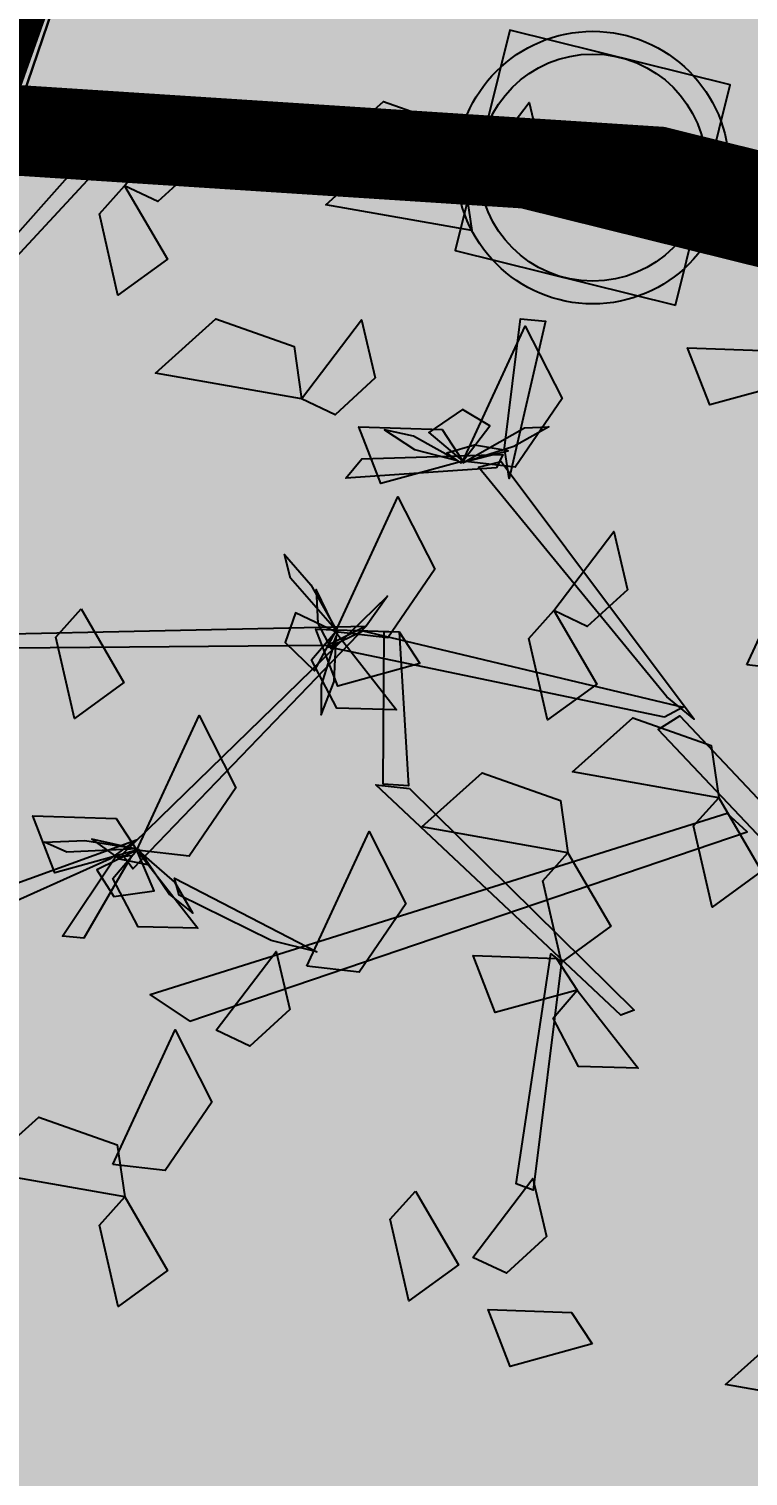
# Model space of a CAD drawing. Header units: metres. Extents: x 1851427 to 1852022, y 5183007 to 5183309.
# Drawn here: x 1851510.818 to 1851512.401, y 5183242.36 to 5183245.545 of the extents above; entities that cross this region are included whole.
import ezdxf

# ---------------------------------------------------------------- set-up
doc = ezdxf.new("R2010")
doc.units = ezdxf.units.M
doc.header["$LTSCALE"] = 2.5
doc.header["$PDMODE"] = 35
doc.header["$PDSIZE"] = 0.03
doc.linetypes.add('L32', pattern=[2.5, 2, -0.1, 0.1, -0.1, 0.1, -0.1])
doc.linetypes.add('L8', pattern=[0.225, 0.15, -0.075])
doc.layers.get('0').update_dxf_attribs({"linetype": 'CONTINUOUS', "lineweight": 30})
doc.layers.get('Defpoints').update_dxf_attribs({"linetype": 'CONTINUOUS'})
for name, color, linetype in [('EP 1_Canalisations', 5, 'L32'), ('EP 1_Regards', 4, 'CONTINUOUS'), ('PRO_PAR_HAC', 7, 'CONTINUOUS'), ('PRO_VOI_APLAT', 7, 'CONTINUOUS'), ('PRO_VOI_TAMPON', 5, 'CONTINUOUS'), ('PRO_VOI_VEG', 81, 'CONTINUOUS'), ('TN_', 94, 'CONTINUOUS')]:
    doc.layers.add(name, color=color, linetype=linetype)
doc.layers.add('PRO_PAR', color=1, linetype='CONTINUOUS', lineweight=35)
doc.layers.add('PRO_PAR_TXT', color=7, linetype='CONTINUOUS', lineweight=20, true_color=0x285a87)
doc.styles.add('Ecriture', font='')
doc.styles.get('Ecriture').set_extended_font_data('NewsGoth BT')
doc.dimstyles.new('Voirie', dxfattribs={"dimtxt": 0.8, "dimasz": 0.6, "dimexe": 0.18, "dimexo": 0.0625, "dimgap": 0, "dimtad": 0, "dimzin": 0, "dimdsep": 46, "dimtxsty": 'Ecriture', "dimcen": 0.04, "dimclrd": 256, "dimclre": 256, "dimclrt": 256, "dimaunit": 2, "dimadec": 3, "dimazin": 0, "dimtfac": 1, "dimtofl": 0, "dimtmove": 0, "dimatfit": 0, "dimfxl": 1, "dimtolj": 1, "dimtzin": 0, "dimlwd": -1, "dimarcsym": 0})

# ---------------------------------------------------------------- blocks, each defined once
blk = doc.blocks.new('arbre4')
at = {"layer": 'PRO_VOI_VEG', "color": 42, "linetype": 'ByBlock', "lineweight": -2, "extrusion": (-0.36254, -0.748914, 0.5547), "elevation": 2.6522, "flags": 128}
blk.add_lwpolyline([(-5.2239, 5.3855), (-4.8923, 7.02), (-4.8481, 6.9261), (-5.2018, 5.2915), (-5.2239, 5.3855)], close=True, dxfattribs=at)
at = {"layer": 'PRO_VOI_VEG', "linetype": 'ByBlock', "lineweight": -2, "extrusion": (0.632852, 0.167542, 0.755929), "flags": 128}
for points, elevation in [([(4.2174, 5.5067), (4.3904, 5.1642), (4.2037, 5.1887), (4.1359, 5.3971), (4.2174, 5.5067)], 2.1619), ([(3.8761, 5.3215), (4.0491, 4.979), (3.8624, 5.0035), (3.7946, 5.2119), (3.8761, 5.3215)], 3.5201), ([(3.402, 5.2745), (3.575, 4.932), (3.3882, 4.9565), (3.3204, 5.1649), (3.402, 5.2745)], 2.363), ([(2.5133, 7.0984), (2.6863, 6.7559), (2.4996, 6.7804), (2.4318, 6.9888), (2.5133, 7.0984)], 5.2818), ([(1.6131, 7.0694), (1.7861, 6.7269), (1.5993, 6.7514), (1.5315, 6.9598), (1.6131, 7.0694)], 3.0565), ([(0.6744, 6.9201), (0.8474, 6.5776), (0.6607, 6.6021), (0.5929, 6.8105), (0.6744, 6.9201)], 3.6928)]:
    blk.add_lwpolyline(points, close=True, dxfattribs=dict(at, elevation=elevation))
at = {"layer": 'PRO_VOI_VEG', "linetype": 'ByBlock', "lineweight": -2, "extrusion": (-0.095442, 0.360509, 0.92786), "flags": 128}
for points, elevation in [([(1.7182, -1.305), (2.1263, -1.5497), (1.8912, -1.6559), (1.6872, -1.4804), (1.7182, -1.305)], 7.1469), ([(1.7612, -0.2362), (2.1692, -0.4809), (1.9341, -0.5871), (1.7301, -0.4116), (1.7612, -0.2362)], 9.4063), ([(2.4402, -0.865), (2.8483, -1.1097), (2.6132, -1.2159), (2.4092, -1.0405), (2.4402, -0.865)], 6.9701), ([(1.6105, 0.4642), (2.0185, 0.2195), (1.7835, 0.1133), (1.5794, 0.2887), (1.6105, 0.4642)], 5.9479), ([(2.1154, 0.9369), (2.5234, 0.6922), (2.2883, 0.586), (2.0843, 0.7614), (2.1154, 0.9369)], 7.1014), ([(3.7863, 1.5048), (4.1943, 1.2601), (3.9592, 1.1539), (3.7552, 1.3294), (3.7863, 1.5048)], 6.9934), ([(1.7852, 2.4676), (2.1933, 2.2229), (1.9582, 2.1167), (1.7542, 2.2921), (1.7852, 2.4676)], 5.6306)]:
    blk.add_lwpolyline(points, close=True, dxfattribs=dict(at, elevation=elevation))
at = {"layer": 'PRO_VOI_VEG', "linetype": 'ByBlock', "lineweight": -2, "extrusion": (0.843665, 0.223353, 0.488205), "flags": 128}
for points, elevation in [([(4.2174, 6.3088), (3.9549, 6.2031), (3.8991, 6.5793), (4.16, 6.5214), (4.2174, 6.3088)], 0.3811), ([(3.0041, 6.9795), (2.7416, 6.8737), (2.6857, 7.2499), (2.9467, 7.1921), (3.0041, 6.9795)], 0.1096), ([(2.5133, 8.4716), (2.2508, 8.3659), (2.195, 8.7421), (2.4559, 8.6843), (2.5133, 8.4716)], 2.5527), ([(1.7874, 5.7538), (1.525, 5.6481), (1.4691, 6.0243), (1.7301, 5.9664), (1.7874, 5.7538)], 1.3733), ([(1.779, 7.0882), (1.5165, 6.9824), (1.4606, 7.3586), (1.7216, 7.3008), (1.779, 7.0882)], 1.5413), ([(1.2118, 7.2111), (0.9493, 7.1054), (0.8934, 7.4816), (1.1544, 7.4237), (1.2118, 7.2111)], -0.3045), ([(0.9298, 8.5687), (0.6674, 8.463), (0.6115, 8.8392), (0.8725, 8.7813), (0.9298, 8.5687)], 1.4518)]:
    blk.add_lwpolyline(points, close=True, dxfattribs=dict(at, elevation=elevation))
at = {"layer": 'PRO_VOI_VEG', "linetype": 'ByBlock', "lineweight": -2, "extrusion": (0.372929, 2.33322e-10, 0.92786), "elevation": 2.8319, "flags": 128}
blk.add_lwpolyline([(2.4314, 4.0896), (2.8395, 3.8449), (2.6044, 3.7387), (2.4004, 3.9142), (2.4314, 4.0896)], close=True, dxfattribs=at)
at = {"layer": 'PRO_VOI_VEG', "color": 42, "linetype": 'ByBlock', "lineweight": -2, "extrusion": (0.633753, -0.39248, 0.666571), "elevation": -0.0925, "flags": 128}
blk.add_lwpolyline([(0.7218, 5.1645), (1.1056, 5.3791), (1.1351, 5.2695), (0.6443, 5.0784), (0.7218, 5.1645)], close=True, dxfattribs=at)
at = {"layer": 'PRO_VOI_VEG', "linetype": 'ByBlock', "lineweight": -2, "extrusion": (9.90253e-10, -0.872729, 0.488205), "elevation": -1.1758, "flags": 128}
blk.add_lwpolyline([(-1.6888, 3.2268), (-1.9513, 3.1211), (-2.0072, 3.4973), (-1.7462, 3.4394), (-1.6888, 3.2268)], close=True, dxfattribs=at)
at = {"layer": 'PRO_VOI_VEG', "linetype": 'ByBlock', "lineweight": -2, "extrusion": (9.9025e-10, -0.872729, 0.488205), "elevation": -0.0946, "flags": 128}
blk.add_lwpolyline([(-2.7385, 4.8112), (-3.001, 4.7055), (-3.0569, 5.0817), (-2.7959, 5.0238), (-2.7385, 4.8112)], close=True, dxfattribs=at)
at = {"layer": 'PRO_VOI_VEG', "color": 6, "linetype": 'ByBlock', "lineweight": -2, "extrusion": (-2.5855e-09, 0.872729, 0.488205), "elevation": 4.1493, "flags": 128}
blk.add_lwpolyline([(2.7385, 2.4372), (2.6461, 2.223), (2.7274, 2.1062), (2.8383, 2.2376), (2.7385, 2.4372)], close=True, dxfattribs=at)
at = {"layer": 'PRO_VOI_VEG', "color": 6, "linetype": 'ByBlock', "lineweight": -2, "extrusion": (0.507127, 0.848441, 0.151559), "elevation": 1.2957, "flags": 128}
blk.add_lwpolyline([(3.6145, 3.9911), (3.7716, 3.945), (3.862, 4.1008), (3.75, 4.1834), (3.6145, 3.9911)], close=True, dxfattribs=at)
at = {"layer": 'PRO_VOI_VEG', "color": 6, "linetype": 'ByBlock', "lineweight": -2, "extrusion": (-0.347782, 0.922965, 0.164872), "elevation": 3.8787, "flags": 128}
blk.add_lwpolyline([(1.7073, 3.5761), (1.4853, 3.4692), (1.4147, 3.6485), (1.5406, 3.7027), (1.7073, 3.5761)], close=True, dxfattribs=at)
at = {"layer": 'PRO_VOI_VEG', "color": 42, "linetype": 'ByBlock', "lineweight": -2, "extrusion": (0.715322, -0.645267, 0.268226), "elevation": -2.4287, "flags": 128}
blk.add_lwpolyline([(0.0189, 4.5698), (-0.2972, 5.8918), (-0.2177, 5.8824), (0.064, 4.6057), (0.0189, 4.5698)], close=True, dxfattribs=at)
at = {"layer": 'PRO_VOI_VEG', "color": 6, "linetype": 'ByBlock', "lineweight": -2, "extrusion": (-3.93401e-10, -0.993162, 0.116747), "elevation": -1.9237, "flags": 128}
blk.add_lwpolyline([(-2.7459, 4.4213), (-2.5943, 4.6467), (-2.6978, 4.8612), (-2.7866, 4.7072), (-2.7459, 4.4213)], close=True, dxfattribs=at)
at = {"layer": 'PRO_VOI_VEG', "color": 42, "linetype": 'ByBlock', "lineweight": -2, "extrusion": (0.440852, -0.719385, 0.536783), "flags": 128}
for points, elevation in [([(-0.9771, 3.3423), (-1.0361, 5.0792), (-0.9673, 5.0282), (-0.9484, 3.1422), (-0.9771, 3.3423)], -0.869), ([(-1.021, 3.2634), (-1.7492, 4.7455), (-1.632, 4.7073), (-0.9544, 3.2464), (-1.021, 3.2634)], -0.8629)]:
    blk.add_lwpolyline(points, close=True, dxfattribs=dict(at, elevation=elevation))
at = {"layer": 'PRO_VOI_VEG', "linetype": 'ByBlock', "lineweight": -2, "extrusion": (0.372929, 2.3327e-10, 0.92786), "flags": 128}
for points, elevation in [([(1.9258, 4.6659), (2.3338, 4.4212), (2.0987, 4.315), (1.8947, 4.4904), (1.9258, 4.6659)], 3.0882), ([(0.3069, 6.5022), (0.715, 6.2574), (0.4799, 6.1512), (0.2759, 6.3267), (0.3069, 6.5022)], 5.4501)]:
    blk.add_lwpolyline(points, close=True, dxfattribs=dict(at, elevation=elevation))
at = {"layer": 'PRO_VOI_VEG', "color": 6, "linetype": 'ByBlock', "lineweight": -2, "extrusion": (-0.831663, -0.53024, 0.164872), "elevation": 2.3784, "flags": 128}
blk.add_lwpolyline([(-3.3301, 4.2859), (-3.5521, 4.179), (-3.6226, 4.3583), (-3.4967, 4.4125), (-3.3301, 4.2859)], close=True, dxfattribs=at)
at = {"layer": 'PRO_VOI_VEG', "linetype": 'ByBlock', "lineweight": -2, "extrusion": (0.372929, 1.77872e-09, 0.92786), "elevation": 3.9863, "flags": 128}
blk.add_lwpolyline([(1.7262, 3.6454), (2.1342, 3.4006), (1.8991, 3.2944), (1.6951, 3.4699), (1.7262, 3.6454)], close=True, dxfattribs=at)
at = {"layer": 'PRO_VOI_VEG', "color": 6, "linetype": 'ByBlock', "lineweight": -2, "extrusion": (0.971913, 0.204341, 0.116747), "elevation": -2.1509, "flags": 128}
blk.add_lwpolyline([(2.5309, 4.9038), (2.6825, 5.1293), (2.579, 5.3437), (2.4903, 5.1898), (2.5309, 4.9038)], close=True, dxfattribs=at)
at = {"layer": 'PRO_VOI_VEG', "color": 42, "linetype": 'ByBlock', "lineweight": -2, "extrusion": (0.28427, -0.71615, 0.637432), "elevation": -0.0115, "flags": 128}
blk.add_lwpolyline([(-2.2844, 4.5901), (-3.8606, 5.765), (-3.8296, 5.8035), (-2.1489, 4.5914), (-2.2844, 4.5901)], close=True, dxfattribs=at)
at = {"layer": 'PRO_VOI_VEG', "color": 42, "linetype": 'ByBlock', "lineweight": -2, "extrusion": (0.000135425, 0.872729, 0.488205), "elevation": 3.4125, "flags": 128}
blk.add_lwpolyline([(3.0807, 2.1363), (3.8692, 3.5819), (3.8986, 3.4849), (3.007, 1.9519), (3.0807, 2.1363)], close=True, dxfattribs=at)
at = {"layer": 'PRO_VOI_VEG', "color": 6, "linetype": 'ByBlock', "lineweight": -2, "extrusion": (-0.854057, -0.179562, 0.488205), "elevation": 4.6165, "flags": 128}
blk.add_lwpolyline([(-2.5383, 2.6946), (-2.6308, 2.4804), (-2.5494, 2.3636), (-2.4385, 2.495), (-2.5383, 2.6946)], close=True, dxfattribs=at)
at = {"layer": 'PRO_VOI_VEG', "linetype": 'ByBlock', "lineweight": -2, "extrusion": (1.09025e-10, -0.654654, 0.755929), "elevation": 2.2207, "flags": 128}
blk.add_lwpolyline([(-3.1776, 4.4707), (-3.0046, 4.1282), (-3.1913, 4.1527), (-3.2591, 4.3611), (-3.1776, 4.4707)], close=True, dxfattribs=at)
at = {"layer": 'PRO_VOI_VEG', "linetype": 'ByBlock', "lineweight": -2, "extrusion": (9.90252e-10, -0.872729, 0.488205), "elevation": 0.0456, "flags": 128}
blk.add_lwpolyline([(-2.9206, 3.7819), (-3.1831, 3.6762), (-3.239, 4.0524), (-2.978, 3.9946), (-2.9206, 3.7819)], close=True, dxfattribs=at)
at = {"layer": 'PRO_VOI_VEG', "color": 42, "linetype": 'ByBlock', "lineweight": -2, "extrusion": (-0.268769, 0.933895, 0.235804), "elevation": 3.4118, "flags": 128}
blk.add_lwpolyline([(2.3335, 2.7824), (2.4735, 4.7491), (2.5472, 4.6101), (2.3777, 2.7076), (2.3335, 2.7824)], close=True, dxfattribs=at)
at = {"layer": 'PRO_VOI_VEG', "color": 6, "linetype": 'ByBlock', "lineweight": -2, "extrusion": (-0.934629, 0.321712, 0.151559), "elevation": 4.2796, "flags": 128}
blk.add_lwpolyline([(-0.7702, 3.9915), (-0.6131, 3.9454), (-0.5228, 4.1013), (-0.6347, 4.1839), (-0.7702, 3.9915)], close=True, dxfattribs=at)
at = {"layer": 'PRO_VOI_VEG', "linetype": 'ByBlock', "lineweight": -2, "extrusion": (0.372929, -8.74782e-10, 0.92786), "elevation": 2.8368, "flags": 128}
blk.add_lwpolyline([(1.287, 5.2914), (1.6951, 5.0467), (1.46, 4.9405), (1.256, 5.116), (1.287, 5.2914)], close=True, dxfattribs=at)
at = {"layer": 'PRO_VOI_VEG', "color": 42, "linetype": 'ByBlock', "lineweight": -2, "extrusion": (0.512659, -0.256321, 0.819439), "elevation": 0.3479, "flags": 128}
for points in [[(-0.0474, 2.2601), (0.4021, 3.4745), (0.4684, 3.4174), (0.0263, 2.2275), (-0.0474, 2.2601)], [(0.24, 3.1077), (-0.9759, 4.8926), (-1.0054, 4.7133), (0.2105, 3.0099), (0.24, 3.1077)]]:
    blk.add_lwpolyline(points, close=True, dxfattribs=at)
at = {"layer": 'PRO_VOI_VEG', "linetype": 'ByBlock', "lineweight": -2, "extrusion": (9.90355e-10, -0.872729, 0.488205), "elevation": 0.9041, "flags": 128}
blk.add_lwpolyline([(-3.8518, 4.2525), (-4.1142, 4.1468), (-4.1701, 4.523), (-3.9092, 4.4652), (-3.8518, 4.2525)], close=True, dxfattribs=at)
at = {"layer": 'PRO_VOI_VEG', "color": 42, "linetype": 'ByBlock', "lineweight": -2, "extrusion": (-0.258109, 0.896854, 0.359211), "elevation": 3.9849, "flags": 128}
for points in [[(2.4735, 4.2665), (2.0535, 6.7693), (2.0977, 6.7693), (2.5693, 4.1331), (2.4735, 4.2665)], [(2.2156, 6.1538), (2.5472, 7.9386), (2.5914, 7.8361), (2.2377, 6.0513), (2.2156, 6.1538)]]:
    blk.add_lwpolyline(points, close=True, dxfattribs=at)
at = {"layer": 'PRO_VOI_VEG', "color": 6, "linetype": 'ByBlock', "lineweight": -2, "extrusion": (-0.103799, -0.980838, 0.164872), "elevation": -0.1057, "flags": 128}
blk.add_lwpolyline([(-3.9639, 4.7011), (-4.1858, 4.5942), (-4.2564, 4.7736), (-4.1305, 4.8277), (-3.9639, 4.7011)], close=True, dxfattribs=at)
at = {"layer": 'PRO_VOI_VEG', "color": 6, "linetype": 'ByBlock', "lineweight": -2, "extrusion": (0.446058, 0.887357, 0.116747), "elevation": -0.0321, "flags": 128}
blk.add_lwpolyline([(4.0121, 4.6547), (4.1637, 4.8802), (4.0602, 5.0947), (3.9714, 4.9407), (4.0121, 4.6547)], close=True, dxfattribs=at)
at = {"layer": 'PRO_VOI_VEG', "color": 42, "linetype": 'ByBlock', "lineweight": -2, "extrusion": (-0.38291, 0.806229, 0.450971), "elevation": 4.6455, "flags": 128}
blk.add_lwpolyline([(3.0159, 2.9106), (3.4339, 2.8218), (3.4075, 2.6985), (2.9117, 2.889), (3.0159, 2.9106)], close=True, dxfattribs=at)
at = {"layer": 'PRO_VOI_VEG', "color": 6, "linetype": 'ByBlock', "lineweight": -2, "extrusion": (-0.391969, -0.779754, 0.488205), "elevation": 2.7546, "flags": 128}
blk.add_lwpolyline([(-4.0195, 3.7361), (-4.1119, 3.522), (-4.0306, 3.4051), (-3.9197, 3.5366), (-4.0195, 3.7361)], close=True, dxfattribs=at)
at = {"layer": 'PRO_VOI_VEG', "linetype": 'ByBlock', "lineweight": -2, "extrusion": (4.78392e-09, -0.654654, 0.755929), "elevation": 2.6388, "flags": 128}
blk.add_lwpolyline([(-3.8518, 3.9879), (-3.6788, 3.6454), (-3.8655, 3.6699), (-3.9333, 3.8783), (-3.8518, 3.9879)], close=True, dxfattribs=at)
at = {"layer": 'PRO_VOI_VEG', "color": 6, "linetype": 'ByBlock', "lineweight": -2, "extrusion": (-0.834161, -0.530287, 0.151559), "elevation": 3.2207, "flags": 128}
blk.add_lwpolyline([(-3.1361, 4.1539), (-2.979, 4.1078), (-2.8887, 4.2636), (-3.0006, 4.3463), (-3.1361, 4.1539)], close=True, dxfattribs=at)
at = {"layer": 'PRO_VOI_VEG', "linetype": 'ByBlock', "lineweight": -2, "extrusion": (0.372929, 2.33261e-10, 0.92786), "elevation": 4.5375, "flags": 128}
blk.add_lwpolyline([(0.8834, 5.43), (1.2915, 5.1853), (1.0564, 5.0791), (0.8524, 5.2546), (0.8834, 5.43)], close=True, dxfattribs=at)
at = {"layer": 'PRO_VOI_VEG', "color": 42, "linetype": 'ByBlock', "lineweight": -2, "extrusion": (0.000152754, 0.984417, 0.175849), "elevation": 2.0783, "flags": 128}
blk.add_lwpolyline([(3.8692, 4.4061), (4.0386, 5.8161), (4.105, 5.7511), (3.9207, 4.4061), (3.8692, 4.4061)], close=True, dxfattribs=at)
at = {"layer": 'PRO_VOI_VEG', "color": 42, "linetype": 'ByBlock', "lineweight": -2, "extrusion": (0.700309, -0.350143, 0.622067), "elevation": -0.9357, "flags": 128}
blk.add_lwpolyline([(-0.6738, 4.4849), (-0.6517, 5.0022), (-0.6074, 5.0567), (-0.6517, 4.249), (-0.6738, 4.4849)], close=True, dxfattribs=at)
at = {"layer": 'PRO_VOI_VEG', "linetype": 'ByBlock', "lineweight": -2, "extrusion": (9.90251e-10, -0.872729, 0.488205), "elevation": 1.8184, "flags": 128}
blk.add_lwpolyline([(-2.5034, 4.7786), (-2.7659, 4.6728), (-2.8218, 5.049), (-2.5608, 4.9912), (-2.5034, 4.7786)], close=True, dxfattribs=at)
at = {"layer": 'PRO_VOI_VEG', "linetype": 'ByBlock', "lineweight": -2, "extrusion": (4.78391e-09, -0.654654, 0.755929), "elevation": 4.0197, "flags": 128}
blk.add_lwpolyline([(-2.5034, 4.4679), (-2.3304, 4.1254), (-2.5172, 4.15), (-2.585, 4.3583), (-2.5034, 4.4679)], close=True, dxfattribs=at)
at = {"layer": 'PRO_VOI_VEG', "linetype": 'ByBlock', "lineweight": -2, "extrusion": (-1.92212e-10, -0.872729, 0.488205), "elevation": 2.569, "flags": 128}
blk.add_lwpolyline([(-2.5389, 3.8399), (-2.8014, 3.7342), (-2.8573, 4.1104), (-2.5963, 4.0526), (-2.5389, 3.8399)], close=True, dxfattribs=at)
blk = doc.blocks.new('ASS02')
h = blk.add_hatch(color=256)
h.dxf.hatch_style = 1
h.paths.add_polyline_path([(0.4996, -0.4996), (0.4996, 0.4996), (-0.4996, 0.4996), (-0.4996, -0.4996)])
blk.add_lwpolyline([(0.4996, -0.4996), (0.4996, 0.4996), (-0.4996, 0.4996), (-0.4996, -0.4996)], close=True)
blk = doc.blocks.new('vrd_reg_600')
at = {"linetype": 'ByBlock', "lineweight": -2}
h = blk.add_hatch(color=253, dxfattribs=at)
edge = h.paths.add_edge_path()
edge.add_arc((0, 0), 0.3, 0, 360)
h = blk.add_hatch(color=0, dxfattribs=at)
edge = h.paths.add_edge_path()
edge.add_arc((0, 0), 0.25, 0, 360)
edge = h.paths.add_edge_path(flags=17)
edge.add_arc((0, 0), 0.05, 0, 360)
for radius in [0.3, 0.25, 0.05]:
    blk.add_circle((0, 0), radius)
blk = doc.blocks.new('*D85')
at = {"layer": 'Defpoints', "color": 0, "transparency": 16777216}
for p in [(1851507.2376, 5183250.4787), (1851511.9498, 5183248.807), (1851505.4659, 5183245.4845)]:
    blk.add_point(p, dxfattribs=at)
at = {"layer": 'PRO_PAR_TXT', "lineweight": -2, "transparency": 16777216}
for p, q in [((1851507.2167, 5183250.4198), (1851505.4057, 5183245.3149)), ((1851511.9289, 5183248.7481), (1851510.1179, 5183243.6432))]:
    blk.add_line(p, q, dxfattribs=at)
at = {"layer": 'PRO_PAR_TXT', "transparency": 16777216}
for p, q in [((1851506.0313, 5183245.2839), (1851506.7852, 5183245.0165)), ((1851509.6126, 5183244.0134), (1851508.8587, 5183244.2809))]:
    blk.add_line(p, q, dxfattribs=at)
for points in [[(1851506.0648, 5183245.3782), (1851505.9979, 5183245.1897), (1851505.4659, 5183245.4845)], [(1851509.6461, 5183244.1077), (1851509.5792, 5183243.9192), (1851510.1781, 5183243.8128)]]:
    blk.add_solid(points, dxfattribs=at)
at = {"layer": 'PRO_PAR_TXT', "transparency": 16777216, "insert": (1851507.822, 5183244.6487), "char_height": 0.8, "attachment_point": 5, "rotation": 340.4674, "style": 'Ecriture'}
blk.add_mtext('\\A1;5.00', dxfattribs=at)

msp = doc.modelspace()

# ---------------------------------------------------------------- hatches: boundary and pattern name
at = {"layer": 'PRO_PAR_HAC'}
h = msp.add_hatch(color=41, dxfattribs=at)
h.dxf.hatch_style = 1
h.paths.add_polyline_path([(1851538.9338, 5183251.64), (1851540.1372, 5183256.493), (1851535.2842, 5183257.6964), (1851533.8257, 5183251.8146), (1851514.3285, 5183256.6493), (1851520.1798, 5183275.941), (1851523.8674, 5183277.7796), (1851518.7433, 5183279.6573), (1851510.2941, 5183251.8868), (1851507.4752, 5183237.3927), (1851507.0065, 5183234.9827), (1851502.018, 5183220.8867), (1851502.0405, 5183220.8743), (1851503.3297, 5183224.5084), (1851507.8661, 5183237.2958), (1851533.7833, 5183230.8691), (1851534.9867, 5183235.7221)])
h = msp.add_hatch(color=94, dxfattribs=at)
h.dxf.hatch_style = 1
h.paths.add_polyline_path([(1851531.1926, 5183241.1962), (1851530.7547, 5183241.9229), (1851509.3868, 5183247.2215), (1851507.0065, 5183234.9827), (1851502.018, 5183220.8867), (1851502.0405, 5183220.8743), (1851503.3297, 5183224.5084), (1851507.8661, 5183237.2958), (1851528.9302, 5183232.0725)])
at = {"layer": 'PRO_VOI_APLAT'}
h = msp.add_hatch(color=81, dxfattribs=at)
h.dxf.hatch_style = 1
h.paths.add_polyline_path([(1851509.3715, 5183247.1429), (1851530.6484, 5183241.8669), (1851531.1518, 5183241.0314), (1851528.9302, 5183232.0725), (1851507.8661, 5183237.2958), (1851502.0405, 5183220.8743), (1851502.018, 5183220.8867), (1851507.0065, 5183234.9827)])

# ---------------------------------------------------------------- linework, layer by layer
at = {"layer": 'EP 1_Canalisations', "flags": 128}
msp.add_lwpolyline([(1851527.2183, 5183241.4811, 0.25, 0.25, 0), (1851512.0588, 5183245.2402, 0.1994, 0.1994, 0), (1851507.5588, 5183245.5318, 0, 0, 0)], format="xyseb", dxfattribs=at)
at = {"layer": 'PRO_PAR', "linetype": 'L8', "const_width": 0.1, "flags": 128}
msp.add_lwpolyline([(1851507.8661, 5183237.2958), (1851511.9498, 5183248.807), (1851514.3285, 5183256.6493)], dxfattribs=at)
at = {"layer": 'TN_'}
for points in [[(1851507.1671, 5183240.4542, 303.18), (1851511.475, 5183253.2556, 303.49), (1851510.2764, 5183253.443, 303.62)], [(1851507.8583, 5183240.2833, 303.13), (1851511.475, 5183253.2556, 303.49), (1851507.1671, 5183240.4542, 303.18)], [(1851512.3653, 5183252.9982, 303.39), (1851511.475, 5183253.2556, 303.49), (1851507.8583, 5183240.2833, 303.13)], [(1851513.2871, 5183252.6786, 302.98), (1851512.3653, 5183252.9982, 303.39), (1851507.8583, 5183240.2833, 303.13)], [(1851507.8583, 5183240.2833, 303.13), (1851508.9194, 5183239.8713, 302.74), (1851513.2871, 5183252.6786, 302.98)], [(1851508.9194, 5183239.8713, 302.74), (1851527.2771, 5183247.2492, 302.71), (1851513.2871, 5183252.6786, 302.98)], [(1851508.9194, 5183239.8713, 302.74), (1851525.0499, 5183234.4669, 302.36), (1851527.2771, 5183247.2492, 302.71)]]:
    msp.add_3dface(points, dxfattribs=at)

# ---------------------------------------------------------------- block references
at = {"layer": 'EP 1_Regards', "rotation": 179.3352524312716}
msp.add_blockref('vrd_reg_600', (1851512.0588, 5183245.2402), dxfattribs=at)
at = {"layer": 'PRO_VOI_TAMPON', "xscale": 0.5, "yscale": 0.5, "rotation": 346.0732546270782}
msp.add_blockref('ASS02', (1851512.0588, 5183245.2402), dxfattribs=at)
at = {"layer": 'PRO_VOI_VEG', "xscale": 0.7, "yscale": 0.7, "rotation": 4.25280910832236}
msp.add_blockref('arbre4', (1851513.8107, 5183243.0392), dxfattribs=at)

# ---------------------------------------------------------------- dimensions: what is measured, and where the dimension line sits
at = {"layer": 'PRO_PAR_TXT'}
dim = msp.add_aligned_dim(p1=(1851511.9498, 5183248.807), p2=(1851507.2376, 5183250.4787), distance=5.2991, dimstyle='Voirie', dxfattribs=at)
dim.commit()
dim.dimension.update_dxf_attribs({"geometry": '*D85', "text_midpoint": (1851507.822, 5183244.6487)})

doc.saveas('drawing.dxf')
